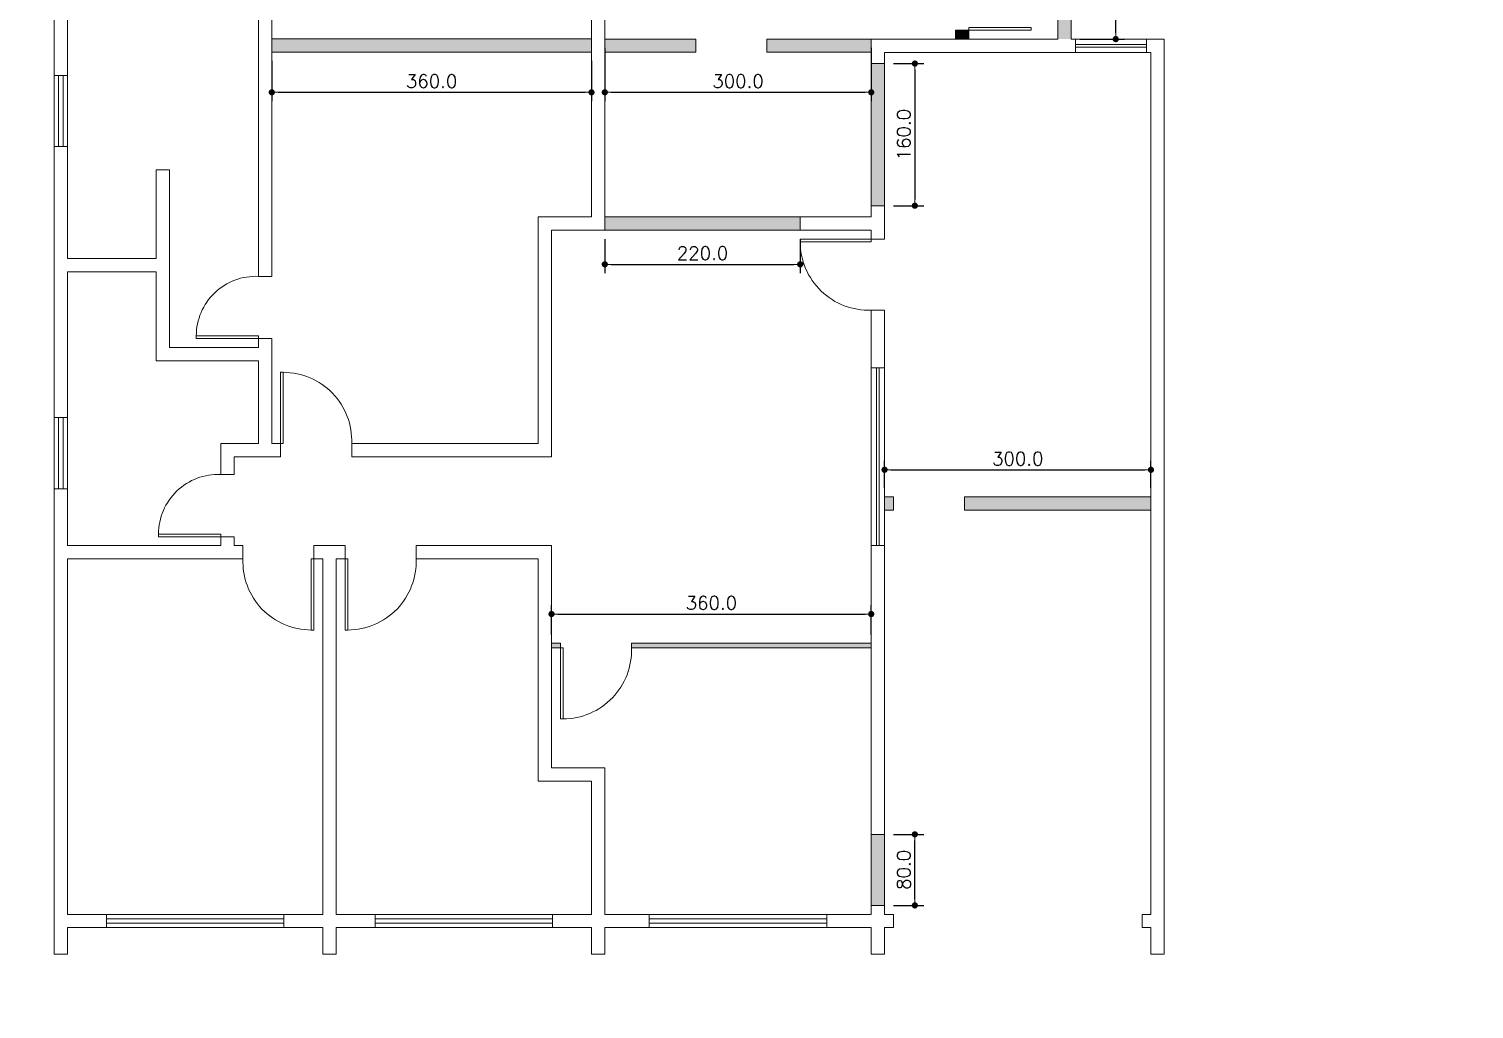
# Model space of a CAD drawing. Header units: millimetres. Extents: x 1206 to 2034, y 106 to 342.
# Drawn here: x 1859.22 to 1875.49, y 222.49 to 233.53 of the extents above; entities that cross this region are included whole.
import ezdxf

# ---------------------------------------------------------------- set-up
doc = ezdxf.new("R2010")
doc.units = ezdxf.units.MM
doc.header["$PDMODE"] = 34
doc.header["$PDSIZE"] = -5
doc.layers.get('0').update_dxf_attribs({"color": 1})
doc.layers.get('DEFPOINTS').update_dxf_attribs({"lineweight": 0})
for name, color, linetype, lineweight in [('AR-ALVENARIA', 7, 'Continuous', 9), ('AR-CONSTRUIR', 16, 'Continuous', 9), ('AR-COTA', 1, 'Continuous', 5), ('AR-DEMOLIR', 52, 'Continuous', 9), ('AR-DIVISÓRIA', 7, 'Continuous', 5), ('AR-ESQUADRIA', 4, 'Continuous', 5)]:
    doc.layers.add(name, color=color, linetype=linetype, lineweight=lineweight)
doc.styles.add('100_COTAS', font='romans.shx', dxfattribs={"height": 0.15})
doc.dimstyles.new('COTA_100', dxfattribs={"dimtxt": 0.16, "dimasz": 0.07, "dimexe": 0.1, "dimexo": 0.1, "dimgap": 0.05, "dimtad": 1, "dimdec": 1, "dimlfac": 100, "dimzin": 0, "dimdsep": 46, "dimtxsty": '100_COTAS', "dimblk1": 'DOT', "dimblk2": 'DOT', "dimsah": 1, "dimcen": 0.09, "dimclrd": 256, "dimclre": 256, "dimclrt": 7, "dimaunit": 1, "dimadec": 0, "dimazin": 0, "dimtfac": 0.05, "dimtdec": 1, "dimtix": 1, "dimtofl": 0, "dimtmove": 2, "dimatfit": 3, "dimldrblk": 'DOT', "dimfxl": 1, "dimtvp": 0.75, "dimtolj": 1, "dimtzin": 0, "dimarcsym": 0})

# ---------------------------------------------------------------- blocks, each defined once
blk = doc.blocks.new('_DOT')
at = {"color": 0, "linetype": 'ByBlock'}
blk.add_line((-0.5, 0), (-1, 0), dxfattribs=at)
at = {"color": 0, "linetype": 'ByBlock', "const_width": 0.5}
blk.add_lwpolyline([(-0.25, 0, 1), (0.25, 0, 1)], format="xyb", close=True, dxfattribs=at)
blk = doc.blocks.new('*D48')
at = {"layer": 'AR-COTA', "lineweight": -2, "transparency": 16777216}
for p, q in [((1871.051, 235.061), (1871.554, 235.061)), ((1871.454, 233.481), (1871.454, 234.991)), ((1871.051, 233.411), (1871.554, 233.411))]:
    blk.add_line(p, q, dxfattribs=at)
at = {"layer": 'DEFPOINTS', "color": 0, "transparency": 16777216}
for p in [(1870.951, 235.061), (1871.454, 235.061), (1870.951, 233.411)]:
    blk.add_point(p, dxfattribs=at)
at = {"layer": 'AR-COTA', "lineweight": -2, "transparency": 16777216, "xscale": 0.07, "yscale": 0.07, "zscale": 0.07}
for p, rotation in [((1871.454, 235.061), 90), ((1871.454, 233.411), 270)]:
    blk.add_blockref('_DOT', p, dxfattribs=dict(at, rotation=rotation))
at = {"layer": 'AR-COTA', "color": 7, "transparency": 16777216, "insert": (1871.329, 234.236), "char_height": 0.15, "attachment_point": 5, "rotation": 90, "style": '100_COTAS'}
blk.add_mtext('\\A1;165.0', dxfattribs=at)
blk = doc.blocks.new('*D62')
at = {"layer": 'AR-COTA', "lineweight": -2, "transparency": 16777216}
for p, q in [((1868.951, 233.136), (1869.292, 233.136)), ((1869.192, 233.066), (1869.192, 231.606)), ((1868.951, 231.536), (1869.292, 231.536))]:
    blk.add_line(p, q, dxfattribs=at)
at = {"layer": 'DEFPOINTS', "color": 0, "transparency": 16777216}
for p in [(1868.851, 233.136), (1868.851, 231.536), (1869.192, 231.536)]:
    blk.add_point(p, dxfattribs=at)
at = {"layer": 'AR-COTA', "lineweight": -2, "transparency": 16777216, "xscale": 0.07, "yscale": 0.07, "zscale": 0.07}
for p, rotation in [((1869.192, 233.136), 90), ((1869.192, 231.536), 270)]:
    blk.add_blockref('_DOT', p, dxfattribs=dict(at, rotation=rotation))
at = {"layer": 'AR-COTA', "color": 7, "transparency": 16777216, "insert": (1869.067, 232.336), "char_height": 0.15, "attachment_point": 5, "rotation": 90, "style": '100_COTAS'}
blk.add_mtext('\\A1;160.0', dxfattribs=at)
blk = doc.blocks.new('*D63')
at = {"layer": 'AR-COTA', "lineweight": -2, "transparency": 16777216}
for p, q in [((1868.951, 224.461), (1869.292, 224.461)), ((1869.192, 223.731), (1869.192, 224.391)), ((1868.951, 223.661), (1869.292, 223.661))]:
    blk.add_line(p, q, dxfattribs=at)
at = {"layer": 'DEFPOINTS', "color": 0, "transparency": 16777216}
for p in [(1868.851, 224.461), (1869.192, 224.461), (1868.851, 223.661)]:
    blk.add_point(p, dxfattribs=at)
at = {"layer": 'AR-COTA', "lineweight": -2, "transparency": 16777216, "xscale": 0.07, "yscale": 0.07, "zscale": 0.07}
for p, rotation in [((1869.192, 224.461), 90), ((1869.192, 223.661), 270)]:
    blk.add_blockref('_DOT', p, dxfattribs=dict(at, rotation=rotation))
at = {"layer": 'AR-COTA', "color": 7, "transparency": 16777216, "insert": (1869.067, 224.061), "char_height": 0.15, "attachment_point": 5, "rotation": 90, "style": '100_COTAS'}
blk.add_mtext('\\A1;80.0', dxfattribs=at)
blk = doc.blocks.new('*D64')
at = {"layer": 'AR-COTA', "lineweight": -2, "transparency": 16777216}
for p, q in [((1865.101, 226.711), (1865.101, 227.04)), ((1868.701, 226.711), (1868.701, 227.04)), ((1865.171, 226.94), (1868.631, 226.94))]:
    blk.add_line(p, q, dxfattribs=at)
at = {"layer": 'DEFPOINTS', "color": 0, "transparency": 16777216}
for p in [(1868.701, 226.94), (1865.101, 226.611), (1868.701, 226.611)]:
    blk.add_point(p, dxfattribs=at)
at = {"layer": 'AR-COTA', "lineweight": -2, "transparency": 16777216, "xscale": 0.07, "yscale": 0.07, "zscale": 0.07, "rotation": 180}
blk.add_blockref('_DOT', (1865.101, 226.94), dxfattribs=at)
at = {"layer": 'AR-COTA', "lineweight": -2, "transparency": 16777216, "xscale": 0.07, "yscale": 0.07, "zscale": 0.07}
blk.add_blockref('_DOT', (1868.701, 226.94), dxfattribs=at)
at = {"layer": 'AR-COTA', "color": 7, "transparency": 16777216, "insert": (1866.901, 227.065), "char_height": 0.15, "attachment_point": 5, "style": '100_COTAS'}
blk.add_mtext('\\A1;360.0', dxfattribs=at)
blk = doc.blocks.new('*D65')
at = {"layer": 'AR-COTA', "lineweight": -2, "transparency": 16777216}
for p, q in [((1865.701, 233.311), (1865.701, 232.712)), ((1868.701, 233.311), (1868.701, 232.712)), ((1865.771, 232.812), (1868.631, 232.812))]:
    blk.add_line(p, q, dxfattribs=at)
at = {"layer": 'DEFPOINTS', "color": 0, "transparency": 16777216}
for p in [(1865.701, 233.411), (1868.701, 233.411), (1868.701, 232.812)]:
    blk.add_point(p, dxfattribs=at)
at = {"layer": 'AR-COTA', "lineweight": -2, "transparency": 16777216, "xscale": 0.07, "yscale": 0.07, "zscale": 0.07, "rotation": 180}
blk.add_blockref('_DOT', (1865.701, 232.812), dxfattribs=at)
at = {"layer": 'AR-COTA', "lineweight": -2, "transparency": 16777216, "xscale": 0.07, "yscale": 0.07, "zscale": 0.07}
blk.add_blockref('_DOT', (1868.701, 232.812), dxfattribs=at)
at = {"layer": 'AR-COTA', "color": 7, "transparency": 16777216, "insert": (1867.201, 232.937), "char_height": 0.15, "attachment_point": 5, "style": '100_COTAS'}
blk.add_mtext('\\A1;300.0', dxfattribs=at)
blk = doc.blocks.new('*D66')
at = {"layer": 'AR-COTA', "lineweight": -2, "transparency": 16777216}
for p, q in [((1861.951, 233.166), (1861.951, 232.712)), ((1865.551, 233.166), (1865.551, 232.712)), ((1862.021, 232.812), (1865.481, 232.812))]:
    blk.add_line(p, q, dxfattribs=at)
at = {"layer": 'DEFPOINTS', "color": 0, "transparency": 16777216}
for p in [(1861.951, 233.266), (1865.551, 233.266), (1865.551, 232.812)]:
    blk.add_point(p, dxfattribs=at)
at = {"layer": 'AR-COTA', "lineweight": -2, "transparency": 16777216, "xscale": 0.07, "yscale": 0.07, "zscale": 0.07, "rotation": 180}
blk.add_blockref('_DOT', (1861.951, 232.812), dxfattribs=at)
at = {"layer": 'AR-COTA', "lineweight": -2, "transparency": 16777216, "xscale": 0.07, "yscale": 0.07, "zscale": 0.07}
blk.add_blockref('_DOT', (1865.551, 232.812), dxfattribs=at)
at = {"layer": 'AR-COTA', "color": 7, "transparency": 16777216, "insert": (1863.751, 232.937), "char_height": 0.15, "attachment_point": 5, "style": '100_COTAS'}
blk.add_mtext('\\A1;360.0', dxfattribs=at)
blk = doc.blocks.new('*D67')
at = {"layer": 'AR-COTA', "lineweight": -2, "transparency": 16777216}
for p, q in [((1865.701, 231.161), (1865.701, 230.776)), ((1867.901, 231.161), (1867.901, 230.776)), ((1865.771, 230.876), (1867.831, 230.876))]:
    blk.add_line(p, q, dxfattribs=at)
at = {"layer": 'DEFPOINTS', "color": 0, "transparency": 16777216}
for p in [(1865.701, 231.261), (1867.901, 231.261), (1867.901, 230.876)]:
    blk.add_point(p, dxfattribs=at)
at = {"layer": 'AR-COTA', "lineweight": -2, "transparency": 16777216, "xscale": 0.07, "yscale": 0.07, "zscale": 0.07, "rotation": 180}
blk.add_blockref('_DOT', (1865.701, 230.876), dxfattribs=at)
at = {"layer": 'AR-COTA', "lineweight": -2, "transparency": 16777216, "xscale": 0.07, "yscale": 0.07, "zscale": 0.07}
blk.add_blockref('_DOT', (1867.901, 230.876), dxfattribs=at)
at = {"layer": 'AR-COTA', "color": 7, "transparency": 16777216, "insert": (1866.801, 231.001), "char_height": 0.15, "attachment_point": 5, "style": '100_COTAS'}
blk.add_mtext('\\A1;220.0', dxfattribs=at)
blk = doc.blocks.new('*D120')
at = {"layer": 'AR-COTA', "lineweight": -2, "transparency": 16777216}
for p, q in [((1868.851, 228.361), (1868.851, 228.664)), ((1871.851, 228.361), (1871.851, 228.664)), ((1868.921, 228.564), (1871.781, 228.564))]:
    blk.add_line(p, q, dxfattribs=at)
at = {"layer": 'DEFPOINTS', "color": 0, "transparency": 16777216}
for p in [(1871.851, 228.564), (1868.851, 228.261), (1871.851, 228.261)]:
    blk.add_point(p, dxfattribs=at)
at = {"layer": 'AR-COTA', "lineweight": -2, "transparency": 16777216, "xscale": 0.07, "yscale": 0.07, "zscale": 0.07, "rotation": 180}
blk.add_blockref('_DOT', (1868.851, 228.564), dxfattribs=at)
at = {"layer": 'AR-COTA', "lineweight": -2, "transparency": 16777216, "xscale": 0.07, "yscale": 0.07, "zscale": 0.07}
blk.add_blockref('_DOT', (1871.851, 228.564), dxfattribs=at)
at = {"layer": 'AR-COTA', "color": 7, "transparency": 16777216, "insert": (1870.351, 228.689), "char_height": 0.15, "attachment_point": 5, "style": '100_COTAS'}
blk.add_mtext('\\A1;300.0', dxfattribs=at)

msp = doc.modelspace()

# ---------------------------------------------------------------- hatches: boundary and pattern name
at = {"layer": 'AR-CONSTRUIR'}
h = msp.add_hatch(color=256, dxfattribs=at)
h.dxf.hatch_style = 1
h.paths.add_polyline_path([(1859.7009, 241.6107), (1859.5009, 241.6107), (1859.5009, 241.4107), (1859.7009, 241.4107)])
h.paths.add_polyline_path([(1864.5509, 241.5707), (1859.7009, 241.5707), (1859.7009, 241.5207), (1864.5509, 241.5207)])
h.paths.add_polyline_path([(1864.7509, 241.6107), (1864.5509, 241.6107), (1864.5509, 241.4107), (1864.7509, 241.4107)])
h.paths.add_polyline_path([(1869.6009, 241.5707), (1864.7509, 241.5707), (1864.7509, 241.5207), (1869.6009, 241.5207)])
h.paths.add_polyline_path([(1869.8009, 241.6107), (1869.6009, 241.6107), (1869.6009, 241.4107), (1869.8009, 241.4107)])
h.paths.add_polyline_path([(1869.7609, 241.4107), (1869.7109, 241.4107), (1869.7109, 240.1107), (1869.7609, 240.1107)])
h.paths.add_polyline_path([(1869.8009, 240.1107), (1867.5259, 240.1107), (1867.5259, 239.9607), (1868.0509, 239.9607), (1868.0509, 238.9607), (1868.2009, 238.9607), (1868.2009, 239.9607), (1869.6509, 239.9607), (1869.6509, 239.2107), (1869.8009, 239.2107)])
h.paths.add_polyline_path([(1868.6509, 238.4107), (1868.5009, 238.4107), (1868.5009, 236.4607), (1868.6509, 236.4607)])
h.paths.add_polyline_path([(1869.8009, 236.4607), (1869.6509, 236.4607), (1869.6509, 234.2107), (1869.8009, 234.2107), (1869.8009, 235.0607)])
h.paths.add_polyline_path([(1869.8009, 237.2107), (1869.6509, 237.2107), (1869.6509, 236.4607), (1869.8009, 236.4607)])
h.paths.add_polyline_path([(1870.0009, 235.0607), (1869.8009, 235.0607), (1869.8009, 234.9107), (1870.0009, 234.9107)])
h.paths.add_polyline_path([(1870.9509, 235.0607), (1870.6009, 235.0607), (1870.6009, 234.9107), (1870.8009, 234.9107), (1870.8009, 233.4107), (1870.9509, 233.4107)])
h.paths.add_polyline_path([(1868.6509, 236.4607), (1868.1009, 236.4607), (1868.1009, 236.3107), (1868.6509, 236.3107)])
h.paths.add_polyline_path([(1866.1009, 236.4607), (1865.2509, 236.4607), (1865.2509, 236.3107), (1865.5509, 236.3107), (1865.5509, 235.3157), (1865.7009, 235.3157), (1865.7009, 236.3107), (1866.1009, 236.3107)])
h.paths.add_polyline_path([(1862.2509, 236.4607), (1861.8009, 236.4607), (1861.8009, 234.4157), (1861.9509, 234.4157), (1861.9509, 236.3107), (1862.2509, 236.3107)])
h.paths.add_polyline_path([(1862.6759, 234.4157), (1861.9509, 234.4157), (1861.9509, 234.2657), (1862.6759, 234.2657)])
h.paths.add_polyline_path([(1865.5509, 234.4157), (1864.6759, 234.4157), (1864.6759, 234.2657), (1865.5509, 234.2657)])
h.paths.add_polyline_path([(1861.9509, 239.0607), (1861.8009, 239.0607), (1861.8009, 238.0657), (1860.5509, 238.0657), (1860.5509, 237.9157), (1861.8009, 237.9157), (1861.8009, 236.4607), (1861.9509, 236.4607)])
h.paths.add_polyline_path([(1862.4759, 240.1107), (1861.8009, 240.1107), (1861.8009, 239.8607), (1861.9509, 239.8607), (1861.9509, 239.9607), (1862.4759, 239.9607)])
h.paths.add_polyline_path([(1865.5259, 240.1107), (1864.4759, 240.1107), (1864.4759, 239.9607), (1865.5259, 239.9607)])
h.paths.add_polyline_path([(1859.7509, 238.0657), (1859.5009, 238.0657), (1859.5009, 237.1657), (1859.6509, 237.1657), (1859.6509, 237.9157), (1859.7509, 237.9157)])
h.paths.add_polyline_path([(1859.5909, 241.4107), (1859.5409, 241.4107), (1859.5409, 238.0657), (1859.5909, 238.0657)])
h.paths.add_polyline_path([(1859.6509, 235.1657), (1859.5009, 235.1657), (1859.5009, 234.4157), (1859.6509, 234.4157)])
h = msp.add_hatch(color=256, dxfattribs=at)
h.dxf.hatch_style = 1
h.paths.add_polyline_path([(1869.8009, 233.5107), (1869.6509, 233.5107), (1869.6509, 233.4107), (1869.8009, 233.4107)])
h = msp.add_hatch(color=256, dxfattribs=at)
h.dxf.hatch_style = 1
h.paths.add_polyline_path([(1868.8509, 233.1357), (1868.7009, 233.1357), (1868.7009, 231.5357), (1868.8509, 231.5357)])
h.paths.add_polyline_path([(1868.8509, 224.4607), (1868.7009, 224.4607), (1868.7009, 223.6607), (1868.8509, 223.6607)])
h = msp.add_hatch(color=256, dxfattribs=at)
h.dxf.hatch_style = 1
h.paths.add_polyline_path([(1868.7009, 226.6107), (1866.0009, 226.6107), (1866.0009, 226.5607), (1868.7009, 226.5607)])
h.paths.add_polyline_path([(1865.2009, 226.6107), (1865.1009, 226.6107), (1865.1009, 226.5607), (1865.2009, 226.5607)])
at = {"layer": 'AR-DEMOLIR'}
h = msp.add_hatch(color=256, dxfattribs=at)
h.dxf.hatch_style = 1
h.paths.add_polyline_path([(1865.5509, 233.4157), (1861.9509, 233.4157), (1861.9509, 233.2657), (1865.5509, 233.2657)])
h.paths.add_polyline_path([(1866.7259, 233.4107), (1865.7009, 233.4107), (1865.7009, 233.2657), (1866.7259, 233.2657)])
h.paths.add_polyline_path([(1868.7009, 233.4107), (1867.5259, 233.4107), (1867.5259, 233.2657), (1868.7009, 233.2657)])
h.paths.add_polyline_path([(1867.9009, 231.4107), (1865.7009, 231.4107), (1865.7009, 231.2607), (1867.9009, 231.2607)])
h = msp.add_hatch(color=256, dxfattribs=at)
h.dxf.hatch_style = 1
h.paths.add_polyline_path([(1871.8509, 228.2607), (1869.7509, 228.2607), (1869.7509, 228.1107), (1871.8509, 228.1107)])
h.paths.add_polyline_path([(1868.9509, 228.2607), (1868.8509, 228.2607), (1868.8509, 228.1107), (1868.9509, 228.1107)])

# ---------------------------------------------------------------- linework, layer by layer
at = {"layer": 'AR-ALVENARIA', "color": 8}
for p, q in [((1859.5009, 233.0032), (1859.5009, 235.1657)), ((1870.9509, 233.4107), (1870.9509, 235.0607)), ((1870.8009, 233.4107), (1870.8009, 234.9107)), ((1865.5509, 231.4107), (1865.5509, 234.5157)), ((1865.7009, 231.2607), (1865.7009, 234.5157)), ((1859.6509, 233.0032), (1859.6509, 234.2657)), ((1861.8009, 234.2657), (1861.8009, 230.7407)), ((1861.9509, 234.2657), (1861.9509, 230.7407)), ((1868.7009, 233.4107), (1868.7009, 231.4107)), ((1869.6509, 233.4107), (1868.7009, 233.4107)), ((1869.6509, 233.4107), (1869.6509, 233.5107)), ((1869.8009, 233.5107), (1869.6509, 233.5107)), ((1869.8009, 233.4107), (1869.8009, 233.5107)), ((1869.8009, 233.4107), (1869.8009, 233.5107)), ((1870.8009, 233.4107), (1869.8009, 233.4107)), ((1871.0009, 233.4107), (1870.9509, 233.4107)), ((1871.0009, 233.4107), (1871.0009, 233.2607)), ((1872.0009, 233.4107), (1871.8009, 233.4107)), ((1871.8009, 233.2607), (1871.8009, 233.4107)), ((1872.0009, 223.1107), (1872.0009, 233.4107)), ((1868.8509, 233.2607), (1868.8509, 231.1607)), ((1868.8509, 233.2607), (1871.0009, 233.2607)), ((1871.8009, 233.2607), (1871.8509, 233.2607)), ((1871.8509, 223.5607), (1871.8509, 233.2607)), ((1868.8509, 233.1357), (1868.7009, 233.1357)), ((1859.5009, 233.0032), (1859.6509, 233.0032)), ((1859.5009, 229.1507), (1859.5009, 232.2032)), ((1859.6509, 232.2032), (1859.5009, 232.2032)), ((1859.6509, 230.9407), (1859.6509, 232.2032)), ((1860.8009, 231.9407), (1860.6509, 231.9407)), ((1860.6509, 231.9407), (1860.6509, 230.9407)), ((1860.8009, 231.9407), (1860.8009, 229.9407)), ((1864.9509, 228.8607), (1864.9509, 231.4107)), ((1864.9509, 231.4107), (1865.5509, 231.4107)), ((1867.9009, 231.2607), (1867.9009, 231.4107)), ((1867.9009, 231.4107), (1868.7009, 231.4107)), ((1868.7009, 231.5357), (1868.8509, 231.5357)), ((1865.1009, 228.7107), (1865.1009, 231.2607)), ((1865.1009, 231.2607), (1865.7009, 231.2607)), ((1868.7009, 231.2607), (1867.9009, 231.2607)), ((1868.7009, 231.2607), (1868.7009, 231.1607)), ((1868.7009, 231.2607), (1868.7009, 231.1607)), ((1868.7009, 231.1607), (1868.8509, 231.1607)), ((1860.6509, 230.9407), (1859.6509, 230.9407)), ((1860.6509, 230.7907), (1859.6509, 230.7907)), ((1859.6509, 230.7907), (1859.6509, 229.1507)), ((1859.6509, 230.7907), (1860.6509, 230.7907)), ((1860.6509, 230.7907), (1860.6509, 229.7907)), ((1861.9509, 230.7407), (1861.8009, 230.7407)), ((1868.7009, 230.3607), (1868.7009, 229.7107)), ((1868.8509, 230.3607), (1868.7009, 230.3607)), ((1868.8509, 230.3607), (1868.8509, 229.7107)), ((1861.8009, 229.9407), (1861.8009, 230.0407)), ((1861.8009, 230.0407), (1861.9509, 230.0407)), ((1861.9509, 230.0407), (1861.9509, 228.8607)), ((1860.6509, 229.7907), (1861.8009, 229.7907)), ((1860.8009, 229.9407), (1861.8009, 229.9407)), ((1861.8009, 228.8607), (1861.8009, 229.7907)), ((1861.8009, 229.7907), (1861.8009, 228.8607)), ((1868.8509, 229.7107), (1868.7009, 229.7107)), ((1861.3759, 228.5107), (1861.3759, 228.8607)), ((1861.8009, 228.8607), (1861.3759, 228.8607)), ((1861.9509, 228.8607), (1862.0509, 228.8607)), ((1862.0509, 228.8607), (1862.0509, 228.7107)), ((1862.8509, 228.8607), (1864.9509, 228.8607)), ((1862.8509, 228.8607), (1862.8509, 228.7107)), ((1861.5259, 228.5107), (1861.5259, 228.7107)), ((1861.5259, 228.7107), (1862.0509, 228.7107)), ((1862.8509, 228.7107), (1865.1009, 228.7107)), ((1861.5259, 228.5107), (1861.3759, 228.5107)), ((1859.5009, 223.1107), (1859.5009, 228.3507)), ((1859.6509, 228.3507), (1859.6509, 227.7107)), ((1868.9509, 228.2607), (1868.8509, 228.2607)), ((1868.9509, 228.1107), (1868.9509, 228.2607)), ((1871.8509, 228.2607), (1869.7509, 228.2607)), ((1869.7509, 228.2607), (1869.7509, 228.1107)), ((1868.9509, 228.1107), (1868.8509, 228.1107)), ((1871.8509, 228.1107), (1869.7509, 228.1107)), ((1861.3759, 227.7107), (1859.6509, 227.7107)), ((1861.3759, 227.7107), (1861.3759, 227.8107)), ((1861.3759, 227.8107), (1861.5259, 227.8107)), ((1861.5259, 227.7107), (1861.5259, 227.8107)), ((1861.6259, 227.7107), (1861.5259, 227.7107)), ((1861.6259, 227.7107), (1861.6259, 227.5607)), ((1862.7759, 227.7107), (1862.4259, 227.7107)), ((1862.4259, 227.5607), (1862.4259, 227.7107)), ((1862.7759, 227.5607), (1862.7759, 227.7107)), ((1865.1009, 227.7107), (1863.5759, 227.7107)), ((1863.5759, 227.7107), (1863.5759, 227.5607)), ((1865.1009, 225.2107), (1865.1009, 227.7107)), ((1868.7009, 227.7107), (1868.7009, 223.5607)), ((1868.7009, 227.7107), (1868.8509, 227.7107)), ((1868.8509, 227.7107), (1868.8509, 223.5607)), ((1859.6509, 223.5607), (1859.6509, 227.5607)), ((1859.6509, 227.5607), (1861.6259, 227.5607)), ((1862.4259, 227.5607), (1862.5259, 227.5607)), ((1862.5259, 227.5607), (1862.4259, 227.5607)), ((1862.5259, 223.5607), (1862.5259, 227.5607)), ((1862.6759, 223.5607), (1862.6759, 227.5607)), ((1862.6759, 227.5607), (1862.7759, 227.5607)), ((1862.6759, 227.5607), (1862.7759, 227.5607)), ((1863.5759, 227.5607), (1864.9509, 227.5607)), ((1864.9509, 225.0607), (1864.9509, 227.5607)), ((1865.2009, 226.6107), (1865.1009, 226.6107)), ((1865.2009, 226.4607), (1865.2009, 226.6107)), ((1868.7009, 226.6107), (1866.0009, 226.6107)), ((1866.0009, 226.6107), (1866.0009, 226.4607)), ((1865.5509, 225.0607), (1864.9509, 225.0607)), ((1865.7009, 225.2107), (1865.1009, 225.2107)), ((1865.5509, 223.5607), (1865.5509, 225.0607)), ((1865.7009, 223.5607), (1865.7009, 225.2107)), ((1868.7009, 224.4607), (1868.8509, 224.4607)), ((1868.8509, 223.6607), (1868.7009, 223.6607)), ((1860.0884, 223.5607), (1859.6509, 223.5607)), ((1860.0884, 223.4107), (1860.0884, 223.5607)), ((1862.5259, 223.5607), (1862.0884, 223.5607)), ((1862.0884, 223.5607), (1862.0884, 223.4107)), ((1863.1134, 223.5607), (1862.6759, 223.5607)), ((1863.1134, 223.4107), (1863.1134, 223.5607)), ((1865.5509, 223.5607), (1865.1134, 223.5607)), ((1865.1134, 223.5607), (1865.1134, 223.4107)), ((1866.2009, 223.5607), (1865.7009, 223.5607)), ((1866.2009, 223.4107), (1866.2009, 223.5607)), ((1868.7009, 223.5607), (1868.2009, 223.5607)), ((1868.2009, 223.5607), (1868.2009, 223.4107)), ((1868.9509, 223.5607), (1868.8509, 223.5607)), ((1868.9509, 223.5607), (1868.9509, 223.4107)), ((1871.8509, 223.5607), (1871.7509, 223.5607)), ((1871.7509, 223.5607), (1871.7509, 223.4107)), ((1860.0884, 223.4107), (1859.6509, 223.4107)), ((1859.6509, 223.1107), (1859.6509, 223.4107)), ((1862.5259, 223.4107), (1862.0884, 223.4107)), ((1862.5259, 223.1107), (1862.5259, 223.4107)), ((1863.1134, 223.4107), (1862.6759, 223.4107)), ((1862.6759, 223.1107), (1862.6759, 223.4107)), ((1865.5509, 223.4107), (1865.1134, 223.4107)), ((1865.5509, 223.1107), (1865.5509, 223.4107)), ((1866.2009, 223.4107), (1865.7009, 223.4107)), ((1865.7009, 223.1107), (1865.7009, 223.4107)), ((1868.7009, 223.4107), (1868.2009, 223.4107)), ((1868.7009, 223.1107), (1868.7009, 223.4107)), ((1868.9509, 223.4107), (1868.8509, 223.4107)), ((1868.8509, 223.1107), (1868.8509, 223.4107)), ((1871.8509, 223.4107), (1871.7509, 223.4107)), ((1871.8509, 223.1107), (1871.8509, 223.4107)), ((1859.5009, 223.1107), (1859.6509, 223.1107)), ((1862.5259, 223.1107), (1862.6759, 223.1107)), ((1865.5509, 223.1107), (1865.7009, 223.1107)), ((1868.7009, 223.1107), (1868.8509, 223.1107)), ((1871.8509, 223.1107), (1872.0009, 223.1107))]:
    msp.add_line(p, q, dxfattribs=at)
at = {"layer": 'AR-ALVENARIA'}
msp.add_circle((1875.4893, 228.9208), 24.9856, dxfattribs=at)
at = {"layer": 'AR-CONSTRUIR'}
msp.add_line((1869.6509, 233.4107), (1869.8009, 233.4107), dxfattribs=at)
at = {"layer": 'AR-DEMOLIR', "color": 8}
for p, q in [((1861.9509, 233.4157), (1865.5509, 233.4157)), ((1866.7259, 233.4107), (1865.7009, 233.4107)), ((1866.7259, 233.4107), (1866.7259, 233.2657)), ((1868.7009, 233.4107), (1867.5259, 233.4107)), ((1867.5259, 233.2657), (1867.5259, 233.4107)), ((1865.5509, 233.2657), (1861.9509, 233.2657)), ((1865.7009, 233.2657), (1866.7259, 233.2657)), ((1867.5259, 233.2657), (1868.7009, 233.2657)), ((1867.9009, 231.4107), (1865.7009, 231.4107)), ((1867.9009, 231.2607), (1865.7009, 231.2607))]:
    msp.add_line(p, q, dxfattribs=at)
at = {"layer": 'AR-DIVISÓRIA', "color": 8}
for p, q in [((1865.2009, 226.6107), (1865.1009, 226.6107)), ((1865.2009, 226.5607), (1865.1009, 226.5607)), ((1865.2009, 226.6107), (1865.2009, 226.5607)), ((1868.7009, 226.6107), (1866.0009, 226.6107)), ((1866.0009, 226.5607), (1866.0009, 226.6107)), ((1868.7009, 226.5607), (1866.0009, 226.5607))]:
    msp.add_line(p, q, dxfattribs=at)
at = {"layer": 'AR-ESQUADRIA', "color": 8}
for p, q in [((1871.0009, 233.4107), (1871.8009, 233.4107)), ((1871.8009, 233.3507), (1871.0009, 233.3507)), ((1871.8009, 233.3207), (1871.0009, 233.3207)), ((1871.8009, 233.2607), (1871.0009, 233.2607)), ((1859.5009, 232.2032), (1859.5009, 233.0032)), ((1859.5509, 233.0032), (1859.5509, 232.2032)), ((1859.6009, 233.0032), (1859.6009, 232.2032)), ((1859.6509, 233.0032), (1859.6509, 232.2032)), ((1868.7009, 227.7107), (1868.7009, 229.7107)), ((1868.7609, 227.7107), (1868.7609, 229.7107)), ((1868.7909, 227.7107), (1868.7909, 229.7107)), ((1868.8509, 227.7107), (1868.8509, 229.7107)), ((1859.6509, 229.1507), (1859.5009, 229.1507)), ((1859.5009, 228.3507), (1859.5009, 229.1507)), ((1859.5509, 228.3507), (1859.5509, 229.1507)), ((1859.6009, 228.3507), (1859.6009, 229.1507)), ((1859.6509, 228.3507), (1859.6509, 229.1507)), ((1859.6509, 228.3507), (1859.5009, 228.3507)), ((1860.0884, 223.5607), (1862.0884, 223.5607)), ((1860.0884, 223.5107), (1862.0884, 223.5107)), ((1860.0884, 223.4607), (1862.0884, 223.4607)), ((1863.1134, 223.5607), (1865.1134, 223.5607)), ((1863.1134, 223.5107), (1865.1134, 223.5107)), ((1863.1134, 223.4607), (1865.1134, 223.4607)), ((1866.2009, 223.5607), (1868.2009, 223.5607)), ((1866.2009, 223.5107), (1868.2009, 223.5107)), ((1866.2009, 223.4607), (1868.2009, 223.4607)), ((1862.0884, 223.4107), (1860.0884, 223.4107)), ((1865.1134, 223.4107), (1863.1134, 223.4107)), ((1868.2009, 223.4107), (1866.2009, 223.4107))]:
    msp.add_line(p, q, dxfattribs=at)
for points in [[(1869.8009, 233.5407), (1870.5009, 233.5407), (1870.5009, 233.5107), (1869.8009, 233.5107)], [(1867.9009, 231.1307), (1867.9009, 231.1607), (1868.7009, 231.1607), (1868.7009, 231.1307)], [(1861.8009, 230.0707), (1861.1009, 230.0707), (1861.1009, 230.0407), (1861.8009, 230.0407)], [(1862.0809, 229.6607), (1862.0509, 229.6607), (1862.0509, 228.8607), (1862.0809, 228.8607)], [(1861.3759, 227.8407), (1860.6759, 227.8407), (1860.6759, 227.8107), (1861.3759, 227.8107)], [(1862.3959, 226.7607), (1862.4259, 226.7607), (1862.4259, 227.5607), (1862.3959, 227.5607)], [(1862.8059, 226.7607), (1862.7759, 226.7607), (1862.7759, 227.5607), (1862.8059, 227.5607)], [(1865.2309, 225.7607), (1865.2009, 225.7607), (1865.2009, 226.5607), (1865.2309, 226.5607)]]:
    msp.add_lwpolyline(points, close=True, dxfattribs=at)
for centre, radius, start, end in [((1868.6714, 231.1307), 0.7706, 180, 272.18938), ((1861.7715, 230.0707), 0.6706, 87.4911, 180), ((1862.0809, 228.8901), 0.7706, 357.81062, 90), ((1861.3465, 227.8407), 0.6706, 87.4911, 180), ((1862.3959, 227.5312), 0.7706, 177.81062, 270), ((1862.8059, 227.5312), 0.7706, 270, 2.18938), ((1865.2309, 226.5312), 0.7706, 270, 2.18938)]:
    msp.add_arc(centre, radius, start, end, dxfattribs=at)

# ---------------------------------------------------------------- dimensions: what is measured, and where the dimension line sits
at = {"layer": 'AR-COTA'}
for base, p1, p2, picture, middle in [((1871.4544, 235.0607), (1870.9509, 233.4107), (1870.9509, 235.0607), '*D48', (1871.3294, 234.2357)), ((1869.1922, 231.5357), (1868.8509, 233.1357), (1868.8509, 231.5357), '*D62', (1869.0672, 232.3357)), ((1869.1922, 224.4607), (1868.8509, 223.6607), (1868.8509, 224.4607), '*D63', (1869.0672, 224.0607))]:
    dim = msp.add_linear_dim(base=base, p1=p1, p2=p2, angle=90, dimstyle='COTA_100', dxfattribs=at)
    dim.commit()
    dim.dimension.update_dxf_attribs({"geometry": picture, "text_midpoint": middle})
for base, p1, p2, picture, middle in [((1868.7009, 232.8119), (1865.7009, 233.4107), (1868.7009, 233.4107), '*D65', (1867.2009, 232.9369)), ((1865.5509, 232.8119), (1861.9509, 233.2657), (1865.5509, 233.2657), '*D66', (1863.7509, 232.9369)), ((1867.9009, 230.8756), (1865.7009, 231.2607), (1867.9009, 231.2607), '*D67', (1866.8009, 231.0006)), ((1871.8509, 228.5644), (1868.8509, 228.2607), (1871.8509, 228.2607), '*D120', (1870.3509, 228.6894)), ((1868.7009, 226.9398), (1865.1009, 226.6107), (1868.7009, 226.6107), '*D64', (1866.9009, 227.0648))]:
    dim = msp.add_linear_dim(base=base, p1=p1, p2=p2, dimstyle='COTA_100', dxfattribs=at)
    dim.commit()
    dim.dimension.update_dxf_attribs({"geometry": picture, "text_midpoint": middle})

doc.saveas('drawing.dxf')
